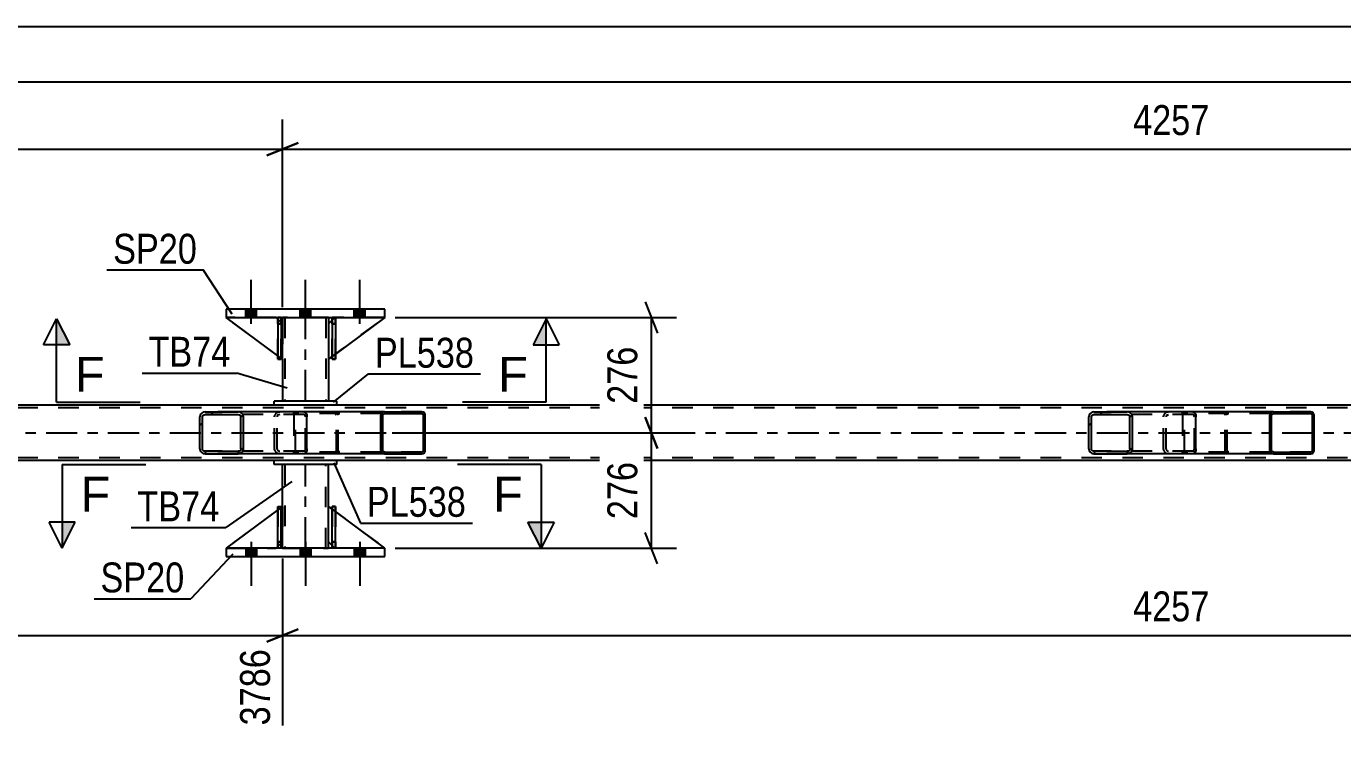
# Model space of a CAD drawing. Header units: millimetres. Extents: x 0 to 841, y 0 to 594.
# Drawn here: x 135.1 to 261.2, y 212.5 to 280 of the extents above; entities that cross this region are included whole.
import ezdxf

# ---------------------------------------------------------------- set-up
doc = ezdxf.new("R2010")
doc.units = ezdxf.units.MM
doc.linetypes.add('DXK_LINE_DOT2', pattern=[3.9198, 1.9599, -1.9599])
doc.linetypes.add('DXK_LINE_DOT3', pattern=[5.9187, 2.979, -0.9799, 0.9799, -0.9799])
doc.styles.add('Arial', font='ARIAL.TTF', dxfattribs={"height": 0.2})
doc.styles.add('Arial Narrow', font='ARIALN.TTF', dxfattribs={"height": 0.2})

# ---------------------------------------------------------------- blocks, each defined once
blk = doc.blocks.new('Bolt-814521846-2806 - 2745')
at = {"linetype": 'Continuous'}
for points in [[(156.11, 252.09), (157.15, 252.09), (157.15, 252.89), (156.11, 252.89)], [(156.11, 252.09), (157.15, 252.09), (157.15, 252.89), (156.11, 252.89)], [(156.11, 252.09), (157.15, 252.09), (157.15, 252.89), (156.11, 252.89)], [(161.31, 252.09), (162.35, 252.09), (162.35, 252.89), (161.31, 252.89)], [(161.31, 252.09), (162.35, 252.09), (162.35, 252.89), (161.31, 252.89)], [(166.51, 252.09), (167.55, 252.09), (167.55, 252.89), (166.51, 252.89)], [(166.51, 252.09), (167.55, 252.09), (167.55, 252.89), (166.51, 252.89)], [(166.51, 252.09), (167.55, 252.09), (167.55, 252.89), (166.51, 252.89)]]:
    blk.add_hatch(color=1, dxfattribs=at).paths.add_polyline_path(points)
at = {"color": 1, "linetype": 'Continuous'}
for p, q in [((156.63, 251.49), (156.63, 255.69)), ((156.63, 251.49), (156.63, 255.69)), ((156.63, 251.49), (156.63, 255.69)), ((161.83, 251.49), (161.83, 255.69)), ((161.83, 251.49), (161.83, 255.69)), ((167.03, 251.49), (167.03, 255.69)), ((167.03, 251.49), (167.03, 255.69)), ((167.03, 251.49), (167.03, 255.69)), ((156.11, 252.09), (156.11, 252.89)), ((156.11, 252.09), (156.11, 252.89)), ((156.11, 252.09), (156.11, 252.89)), ((157.15, 252.09), (157.15, 252.89)), ((157.15, 252.09), (157.15, 252.89)), ((157.15, 252.09), (157.15, 252.89)), ((161.31, 252.09), (161.31, 252.89)), ((161.31, 252.09), (161.31, 252.89)), ((162.35, 252.09), (162.35, 252.89)), ((162.35, 252.09), (162.35, 252.89)), ((166.51, 252.09), (166.51, 252.89)), ((166.51, 252.09), (166.51, 252.89)), ((166.51, 252.09), (166.51, 252.89)), ((167.55, 252.09), (167.55, 252.89)), ((167.55, 252.09), (167.55, 252.89)), ((167.55, 252.09), (167.55, 252.89))]:
    blk.add_line(p, q, dxfattribs=at)
blk = doc.blocks.new('Part-814521846-2934 - 2745')
at = {"color": 7, "linetype": 'DXK_LINE_DOT2'}
for p, q in [((164.63, 252.09), (164.03, 251.49)), ((164.03, 248.09), (169.43, 252.09)), ((164.03, 251.49), (164.03, 248.09)), ((169.43, 252.09), (164.63, 252.09))]:
    blk.add_line(p, q, dxfattribs=at)
blk = doc.blocks.new('Bolt-814521846-2805 - 2745')
at = {"linetype": 'Continuous'}
for points in [[(157.15, 230.01), (156.11, 230.01), (156.11, 229.21), (157.15, 229.21)], [(157.15, 230.01), (156.11, 230.01), (156.11, 229.21), (157.15, 229.21)], [(157.15, 230.01), (156.11, 230.01), (156.11, 229.21), (157.15, 229.21)], [(162.35, 230.01), (161.31, 230.01), (161.31, 229.21), (162.35, 229.21)], [(162.35, 230.01), (161.31, 230.01), (161.31, 229.21), (162.35, 229.21)], [(167.55, 230.01), (166.51, 230.01), (166.51, 229.21), (167.55, 229.21)], [(167.55, 230.01), (166.51, 230.01), (166.51, 229.21), (167.55, 229.21)], [(167.55, 230.01), (166.51, 230.01), (166.51, 229.21), (167.55, 229.21)]]:
    blk.add_hatch(color=1, dxfattribs=at).paths.add_polyline_path(points)
at = {"color": 1, "linetype": 'Continuous'}
for p, q in [((156.11, 230.01), (156.11, 229.21)), ((156.11, 230.01), (156.11, 229.21)), ((156.11, 230.01), (156.11, 229.21)), ((156.63, 230.61), (156.63, 226.41)), ((156.63, 230.61), (156.63, 226.41)), ((156.63, 230.61), (156.63, 226.41)), ((157.15, 230.01), (157.15, 229.21)), ((157.15, 230.01), (157.15, 229.21)), ((157.15, 230.01), (157.15, 229.21)), ((161.31, 230.01), (161.31, 229.21)), ((161.31, 230.01), (161.31, 229.21)), ((161.83, 230.61), (161.83, 226.41)), ((161.83, 230.61), (161.83, 226.41)), ((162.35, 230.01), (162.35, 229.21)), ((162.35, 230.01), (162.35, 229.21)), ((166.51, 230.01), (166.51, 229.21)), ((166.51, 230.01), (166.51, 229.21)), ((166.51, 230.01), (166.51, 229.21)), ((167.03, 230.61), (167.03, 226.41)), ((167.03, 230.61), (167.03, 226.41)), ((167.03, 230.61), (167.03, 226.41)), ((167.55, 230.01), (167.55, 229.21)), ((167.55, 230.01), (167.55, 229.21)), ((167.55, 230.01), (167.55, 229.21))]:
    blk.add_line(p, q, dxfattribs=at)
blk = doc.blocks.new('Part-814521846-2931 - 2745')
at = {"color": 2, "linetype": 'Continuous'}
for p, q in [((164.7, 252.09), (164.38, 252.09)), ((164.38, 252.09), (164.38, 248.09)), ((164.7, 252.09), (164.7, 252.09)), ((164.7, 252.09), (164.7, 248.09)), ((164.7, 248.09), (164.38, 248.09))]:
    blk.add_line(p, q, dxfattribs=at)
at = {"color": 7, "linetype": 'DXK_LINE_DOT2'}
for p, q in [((164.38, 251.49), (164.38, 252.09)), ((164.7, 251.49), (164.38, 251.49)), ((164.38, 251.49), (164.38, 248.09)), ((164.7, 251.49), (164.7, 252.09)), ((164.7, 252.09), (164.7, 252.09)), ((164.7, 248.09), (164.7, 251.49))]:
    blk.add_line(p, q, dxfattribs=at)
blk = doc.blocks.new('Part-814521846-2932 - 2745')
at = {"color": 7, "linetype": 'DXK_LINE_DOT2'}
for p, q in [((159.63, 248.09), (154.23, 252.09)), ((154.23, 252.09), (159.03, 252.09)), ((159.03, 252.09), (159.63, 251.49)), ((159.63, 251.49), (159.03, 252.09)), ((159.63, 251.49), (159.63, 248.09)), ((159.63, 251.49), (159.63, 251.49)), ((159.63, 251.49), (159.63, 248.09))]:
    blk.add_line(p, q, dxfattribs=at)
blk = doc.blocks.new('Part-814521846-2933 - 2745')
at = {"color": 2, "linetype": 'Continuous'}
for p, q in [((159.18, 248.42), (154.23, 252.09)), ((159.18, 251.94), (159.03, 252.09)), ((159.63, 251.49), (159.5, 251.62)), ((159.63, 251.49), (159.63, 251.49)), ((159.63, 248.09), (159.63, 251.49)), ((159.5, 248.19), (159.63, 248.09)), ((159.63, 248.09), (159.63, 248.09))]:
    blk.add_line(p, q, dxfattribs=at)
at = {"color": 7, "linetype": 'DXK_LINE_DOT2'}
for p, q in [((159.03, 252.09), (154.23, 252.09)), ((159.03, 252.09), (159.63, 251.49)), ((159.5, 251.62), (159.18, 251.94)), ((159.63, 251.49), (159.63, 248.09)), ((159.5, 248.19), (159.18, 248.42))]:
    blk.add_line(p, q, dxfattribs=at)
blk = doc.blocks.new('Part-814521846-2938 - 2745')
at = {"linetype": 'Continuous'}
h = blk.add_hatch(dxfattribs=at)
h.set_pattern_fill('', scale=0.7, style=0, pattern_type=0)
h.set_pattern_definition([(45, (173.2888, 242.8548), (-1.57154, 1.57154), [])])
h.paths.add_polyline_path([(173.31, 242.73), (173.29, 242.85), (173.21, 242.96), (173.1, 243.03), (172.97, 243.05), (169.4, 243.05), (169.27, 243.03), (169.16, 242.96), (169.08, 242.85), (169.06, 242.73), (169.06, 239.37), (169.08, 239.25), (169.16, 239.15), (169.27, 239.08), (169.4, 239.05), (172.97, 239.05), (173.1, 239.08), (173.21, 239.15), (173.29, 239.25), (173.31, 239.37)])
h.paths.add_polyline_path([(173.13, 239.31), (173.09, 239.26), (173.04, 239.22), (172.97, 239.21), (169.4, 239.21), (169.33, 239.22), (169.28, 239.26), (169.24, 239.31), (169.23, 239.37), (169.23, 242.73), (169.24, 242.79), (169.28, 242.85), (169.33, 242.88), (169.4, 242.89), (172.97, 242.89), (173.04, 242.88), (173.09, 242.85), (173.13, 242.79), (173.14, 242.73), (173.14, 239.37)])
at = {"color": 7, "linetype": 'DXK_LINE_DOT2'}
for p, q in [((160.71, 242.73), (160.73, 242.85)), ((160.71, 242.73), (160.71, 239.37)), ((160.89, 242.79), (160.88, 242.73)), ((160.88, 239.37), (160.88, 242.73)), ((160.93, 242.85), (160.89, 242.79)), ((160.92, 243.03), (161.05, 243.05)), ((160.98, 242.88), (160.93, 242.85)), ((161.05, 242.89), (160.98, 242.88)), ((161.7, 243.05), (161.05, 243.05)), ((172.97, 242.89), (161.05, 242.89)), ((164.62, 243.05), (164.76, 243.03)), ((164.69, 242.88), (164.62, 242.89)), ((164.75, 242.85), (164.69, 242.88)), ((164.78, 242.79), (164.75, 242.85)), ((164.8, 242.73), (164.78, 242.79)), ((164.8, 239.37), (164.8, 242.73)), ((164.94, 242.85), (164.97, 242.73)), ((164.97, 239.37), (164.97, 242.73)), ((172.97, 243.05), (169.4, 243.05)), ((160.73, 239.25), (160.71, 239.37)), ((160.88, 239.37), (160.89, 239.31)), ((160.89, 239.31), (160.93, 239.26)), ((161.05, 239.05), (160.92, 239.08)), ((160.93, 239.26), (160.98, 239.22)), ((160.98, 239.22), (161.05, 239.21)), ((172.97, 239.21), (161.05, 239.21)), ((161.7, 239.05), (161.05, 239.05)), ((164.62, 239.21), (164.69, 239.22)), ((164.76, 239.08), (164.62, 239.05)), ((164.69, 239.22), (164.75, 239.26)), ((164.75, 239.26), (164.78, 239.31)), ((164.78, 239.31), (164.8, 239.37)), ((164.97, 239.37), (164.94, 239.25)), ((172.97, 239.05), (169.4, 239.05))]:
    blk.add_line(p, q, dxfattribs=at)
at = {"color": 2, "linetype": 'Continuous'}
for p, q in [((169.4, 243.05), (161.7, 243.05)), ((169.08, 242.85), (169.06, 242.73)), ((169.06, 239.37), (169.06, 242.73)), ((169.23, 242.73), (169.24, 242.79)), ((169.23, 239.37), (169.23, 242.73)), ((169.24, 242.79), (169.28, 242.85)), ((169.4, 243.05), (169.27, 243.03)), ((169.28, 242.85), (169.33, 242.88)), ((169.33, 242.88), (169.4, 242.89)), ((169.4, 243.05), (172.97, 243.05)), ((169.4, 242.89), (172.97, 242.89)), ((173.1, 243.03), (172.97, 243.05)), ((172.97, 242.89), (173.04, 242.88)), ((173.04, 242.88), (173.09, 242.85)), ((173.09, 242.85), (173.13, 242.79)), ((173.13, 242.79), (173.14, 242.73)), ((173.14, 239.37), (173.14, 242.73)), ((173.31, 242.73), (173.29, 242.85)), ((173.31, 239.37), (173.31, 242.73)), ((169.4, 239.05), (161.7, 239.05)), ((169.06, 239.37), (169.08, 239.25)), ((169.24, 239.31), (169.23, 239.37)), ((169.28, 239.26), (169.24, 239.31)), ((169.27, 239.08), (169.4, 239.05)), ((169.33, 239.22), (169.28, 239.26)), ((169.4, 239.21), (169.33, 239.22)), ((169.4, 239.21), (172.97, 239.21)), ((169.4, 239.05), (172.97, 239.05)), ((173.04, 239.22), (172.97, 239.21)), ((172.97, 239.05), (173.1, 239.08)), ((173.09, 239.26), (173.04, 239.22)), ((173.13, 239.31), (173.09, 239.26)), ((173.14, 239.37), (173.13, 239.31)), ((173.29, 239.25), (173.31, 239.37))]:
    blk.add_line(p, q, dxfattribs=at)
at = {"color": 7, "linetype": 'DXK_LINE_DOT2'}
for centre, start, end in [((161.04, 242.72), 110.7583, 155.6801), ((164.64, 242.72), 24.3199, 69.2417), ((161.04, 239.39), 204.3199, 249.2417), ((164.64, 239.39), 290.7583, 335.6801)]:
    blk.add_arc(centre, 0.331, start, end, dxfattribs=at)
at = {"color": 2, "linetype": 'Continuous'}
for centre, start, end in [((169.39, 242.72), 110.7583, 155.68), ((172.99, 242.72), 24.32, 69.2417), ((169.39, 239.39), 204.32, 249.2417), ((172.99, 239.39), 290.7583, 335.68)]:
    blk.add_arc(centre, 0.331, start, end, dxfattribs=at)
blk = doc.blocks.new('Part-814521846-2874 - 2745')
at = {"color": 2, "linetype": 'Continuous'}
for p, q in [((158.83, 243.69), (65.97, 243.69)), ((329.09, 243.69), (164.83, 243.69)), ((158.83, 238.41), (65.97, 238.41)), ((329.09, 238.41), (164.83, 238.41))]:
    blk.add_line(p, q, dxfattribs=at)
at = {"color": 7, "linetype": 'DXK_LINE_DOT2'}
for p, q in [((728.09, 243.45), (65.97, 243.45)), ((164.83, 243.69), (158.83, 243.69)), ((728.09, 238.65), (65.97, 238.65)), ((164.83, 238.41), (158.83, 238.41))]:
    blk.add_line(p, q, dxfattribs=at)
at = {"color": 7, "linetype": 'DXK_LINE_DOT3'}
blk.add_line((65.97, 241.05), (728.09, 241.05), dxfattribs=at)
blk = doc.blocks.new('Part-814521846-2940 - 2745')
at = {"linetype": 'Continuous'}
h = blk.add_hatch(dxfattribs=at)
h.set_pattern_fill('', scale=0.7, style=0, pattern_type=0)
h.set_pattern_definition([(45, (155.8648, 242.756), (-1.57154, 1.57154), [])])
h.paths.add_polyline_path([(155.9, 242.57), (155.86, 242.76), (155.76, 242.91), (155.59, 243.02), (155.4, 243.05), (152.22, 243.05), (152.02, 243.02), (151.86, 242.91), (151.75, 242.76), (151.71, 242.57), (151.71, 239.53), (151.75, 239.35), (151.86, 239.19), (152.02, 239.09), (152.22, 239.05), (155.4, 239.05), (155.59, 239.09), (155.76, 239.19), (155.86, 239.35), (155.9, 239.53)])
h.paths.add_polyline_path([(155.63, 239.44), (155.58, 239.36), (155.5, 239.31), (155.4, 239.29), (152.22, 239.29), (152.12, 239.31), (152.04, 239.36), (151.98, 239.44), (151.96, 239.53), (151.96, 242.57), (151.98, 242.66), (152.04, 242.74), (152.12, 242.79), (152.22, 242.81), (155.4, 242.81), (155.5, 242.79), (155.58, 242.74), (155.63, 242.66), (155.65, 242.57), (155.65, 239.53)])
at = {"color": 2, "linetype": 'Continuous'}
for p, q in [((151.75, 242.76), (151.71, 242.57)), ((151.71, 239.53), (151.71, 242.57)), ((151.96, 242.57), (151.98, 242.66)), ((151.96, 239.53), (151.96, 242.57)), ((151.98, 242.66), (152.04, 242.74)), ((152.22, 243.05), (152.02, 243.02)), ((152.04, 242.74), (152.12, 242.79)), ((152.12, 242.79), (152.22, 242.81)), ((152.22, 243.05), (155.4, 243.05)), ((152.22, 242.81), (155.4, 242.81)), ((161.7, 243.05), (155.4, 243.05)), ((155.59, 243.02), (155.4, 243.05)), ((155.4, 242.81), (155.5, 242.79)), ((155.5, 242.79), (155.58, 242.74)), ((155.58, 242.74), (155.63, 242.66)), ((155.63, 242.66), (155.65, 242.57)), ((155.65, 239.53), (155.65, 242.57)), ((155.9, 242.57), (155.86, 242.76)), ((155.9, 239.53), (155.9, 242.57)), ((161.7, 243.05), (161.8, 243.02)), ((161.8, 243.02), (161.89, 242.91)), ((161.89, 242.91), (161.95, 242.76)), ((161.95, 242.76), (161.97, 242.57)), ((161.97, 239.53), (161.97, 242.57)), ((151.71, 239.53), (151.75, 239.35)), ((151.98, 239.44), (151.96, 239.53)), ((152.04, 239.36), (151.98, 239.44)), ((152.02, 239.09), (152.22, 239.05)), ((152.12, 239.31), (152.04, 239.36)), ((152.22, 239.29), (152.12, 239.31)), ((152.22, 239.29), (155.4, 239.29)), ((152.22, 239.05), (155.4, 239.05)), ((155.5, 239.31), (155.4, 239.29)), ((155.4, 239.05), (155.59, 239.09)), ((161.7, 239.05), (155.4, 239.05)), ((155.58, 239.36), (155.5, 239.31)), ((155.63, 239.44), (155.58, 239.36)), ((155.65, 239.53), (155.63, 239.44)), ((155.86, 239.35), (155.9, 239.53)), ((161.8, 239.09), (161.7, 239.05)), ((161.89, 239.19), (161.8, 239.09)), ((161.95, 239.35), (161.89, 239.19)), ((161.97, 239.53), (161.95, 239.35))]:
    blk.add_line(p, q, dxfattribs=at)
at = {"color": 7, "linetype": 'DXK_LINE_DOT2'}
for p, q in [((155.4, 243.05), (152.22, 243.05)), ((161.7, 242.81), (152.22, 242.81)), ((158.86, 242.57), (158.9, 242.76)), ((158.86, 239.53), (158.86, 242.57)), ((159.13, 242.66), (159.11, 242.57)), ((159.11, 239.53), (159.11, 242.57)), ((159.19, 242.74), (159.13, 242.66)), ((159.17, 243.02), (159.37, 243.05)), ((159.27, 242.79), (159.19, 242.74)), ((159.37, 242.81), (159.27, 242.79)), ((160.71, 242.81), (160.71, 243.05)), ((161.75, 242.79), (161.7, 242.81)), ((161.8, 242.74), (161.75, 242.79)), ((161.83, 242.66), (161.8, 242.74)), ((161.84, 242.57), (161.83, 242.66)), ((161.84, 239.53), (161.84, 242.57)), ((161.7, 239.29), (152.22, 239.29)), ((155.4, 239.05), (152.22, 239.05)), ((158.9, 239.35), (158.86, 239.53)), ((159.11, 239.53), (159.13, 239.44)), ((159.13, 239.44), (159.19, 239.36)), ((159.37, 239.05), (159.17, 239.09)), ((159.19, 239.36), (159.21, 239.35)), ((159.21, 239.35), (159.27, 239.31)), ((159.27, 239.31), (159.37, 239.29)), ((160.71, 239.05), (160.71, 239.29)), ((161.7, 239.29), (161.75, 239.31)), ((161.75, 239.31), (161.8, 239.36)), ((161.8, 239.36), (161.83, 239.44)), ((161.83, 239.44), (161.84, 239.53))]:
    blk.add_line(p, q, dxfattribs=at)
at = {"color": 2, "linetype": 'Continuous'}
for centre, start, end in [((152.2, 242.56), 111.1941, 156.1506), ((155.41, 242.56), 23.8494, 68.8059), ((152.2, 239.55), 203.8494, 248.8059), ((155.41, 239.55), 291.1941, 336.1506)]:
    blk.add_arc(centre, 0.492, start, end, dxfattribs=at)
at = {"color": 7, "linetype": 'DXK_LINE_DOT2'}
for centre, start, end in [((159.35, 242.56), 111.1941, 156.1506), ((159.35, 239.55), 203.8494, 248.8059)]:
    blk.add_arc(centre, 0.492, start, end, dxfattribs=at)
blk = doc.blocks.new('Part-814521846-2929 - 2745')
at = {"color": 7, "linetype": 'DXK_LINE_DOT2'}
for p, q in [((164.38, 251.49), (164.38, 252.09)), ((164.38, 252.09), (164.38, 252.09)), ((164.38, 252.09), (164.38, 248.09)), ((164.7, 252.09), (164.38, 252.09)), ((164.38, 248.09), (164.38, 251.49)), ((164.38, 251.49), (164.7, 251.49)), ((164.7, 251.49), (164.7, 252.09)), ((164.7, 248.09), (164.7, 252.09)), ((164.7, 251.49), (164.7, 248.09)), ((164.38, 248.09), (164.7, 248.09))]:
    blk.add_line(p, q, dxfattribs=at)
blk = doc.blocks.new('Part-814521846-2930 - 2745')
at = {"color": 2, "linetype": 'Continuous'}
for p, q in [((159.5, 252.09), (159.18, 252.09)), ((159.18, 252.09), (159.18, 248.09)), ((159.5, 252.09), (159.5, 252.09)), ((159.5, 252.09), (159.5, 248.09)), ((159.5, 248.09), (159.18, 248.09))]:
    blk.add_line(p, q, dxfattribs=at)
at = {"color": 7, "linetype": 'DXK_LINE_DOT2'}
for p, q in [((159.18, 251.49), (159.18, 252.09)), ((159.5, 251.49), (159.18, 251.49)), ((159.18, 251.49), (159.18, 248.09)), ((159.5, 251.49), (159.5, 252.09)), ((159.5, 252.09), (159.5, 252.09)), ((159.5, 248.09), (159.5, 251.49))]:
    blk.add_line(p, q, dxfattribs=at)
blk = doc.blocks.new('Part-814521846-2936 - 2745')
at = {"linetype": 'Continuous'}
h = blk.add_hatch(dxfattribs=at)
h.set_pattern_fill('', scale=0.7, style=0, pattern_type=0)
h.set_pattern_definition([(45, (258.423, 242.8548), (-1.57154, 1.57154), [])])
h.paths.add_polyline_path([(258.45, 242.73), (258.42, 242.85), (258.35, 242.96), (258.24, 243.03), (258.11, 243.05), (254.53, 243.05), (254.4, 243.03), (254.29, 242.96), (254.22, 242.85), (254.19, 242.73), (254.19, 239.37), (254.22, 239.25), (254.29, 239.15), (254.4, 239.08), (254.53, 239.05), (258.11, 239.05), (258.24, 239.08), (258.35, 239.15), (258.42, 239.25), (258.45, 239.37)])
h.paths.add_polyline_path([(258.27, 239.31), (258.23, 239.26), (258.17, 239.22), (258.11, 239.21), (254.53, 239.21), (254.47, 239.22), (254.41, 239.26), (254.38, 239.31), (254.36, 239.37), (254.36, 242.73), (254.38, 242.79), (254.41, 242.85), (254.47, 242.88), (254.53, 242.89), (258.11, 242.89), (258.17, 242.88), (258.23, 242.85), (258.27, 242.79), (258.28, 242.73), (258.28, 239.37)])
at = {"color": 7, "linetype": 'DXK_LINE_DOT2'}
for p, q in [((245.84, 242.73), (245.85, 242.76)), ((245.84, 242.73), (245.84, 239.37)), ((245.85, 242.76), (245.87, 242.85)), ((246.03, 242.79), (246.01, 242.73)), ((246.01, 239.37), (246.01, 242.73)), ((246.06, 242.85), (246.03, 242.79)), ((246.05, 243.03), (246.18, 243.05)), ((246.12, 242.88), (246.06, 242.85)), ((246.18, 242.89), (246.12, 242.88)), ((246.84, 243.05), (246.18, 243.05)), ((258.11, 242.89), (246.18, 242.89)), ((249.76, 243.05), (249.89, 243.03)), ((249.82, 242.88), (249.76, 242.89)), ((249.88, 242.85), (249.82, 242.88)), ((249.92, 242.79), (249.88, 242.85)), ((249.93, 242.73), (249.92, 242.79)), ((249.93, 239.37), (249.93, 242.73)), ((250.07, 242.85), (250.1, 242.73)), ((250.1, 239.37), (250.1, 242.73)), ((258.11, 243.05), (254.53, 243.05)), ((245.87, 239.25), (245.84, 239.37)), ((246.01, 239.37), (246.03, 239.31)), ((246.03, 239.31), (246.06, 239.26)), ((246.18, 239.05), (246.05, 239.08)), ((246.06, 239.26), (246.12, 239.22)), ((246.12, 239.22), (246.18, 239.21)), ((258.11, 239.21), (246.18, 239.21)), ((246.84, 239.05), (246.18, 239.05)), ((249.76, 239.21), (249.82, 239.22)), ((249.89, 239.08), (249.76, 239.05)), ((249.82, 239.22), (249.88, 239.26)), ((249.88, 239.26), (249.92, 239.31)), ((249.92, 239.31), (249.93, 239.37)), ((250.1, 239.37), (250.07, 239.25)), ((258.11, 239.05), (254.53, 239.05))]:
    blk.add_line(p, q, dxfattribs=at)
at = {"color": 2, "linetype": 'Continuous'}
for p, q in [((254.53, 243.05), (246.84, 243.05)), ((254.22, 242.85), (254.19, 242.73)), ((254.19, 239.37), (254.19, 242.73)), ((254.36, 242.73), (254.38, 242.79)), ((254.36, 239.37), (254.36, 242.73)), ((254.38, 242.79), (254.41, 242.85)), ((254.53, 243.05), (254.4, 243.03)), ((254.41, 242.85), (254.47, 242.88)), ((254.47, 242.88), (254.53, 242.89)), ((254.53, 243.05), (258.11, 243.05)), ((254.53, 242.89), (258.11, 242.89)), ((258.24, 243.03), (258.11, 243.05)), ((258.11, 242.89), (258.17, 242.88)), ((258.17, 242.88), (258.23, 242.85)), ((258.23, 242.85), (258.27, 242.79)), ((258.27, 242.79), (258.28, 242.73)), ((258.28, 239.37), (258.28, 242.73)), ((258.45, 242.73), (258.42, 242.85)), ((258.45, 239.37), (258.45, 242.73)), ((254.53, 239.05), (246.84, 239.05)), ((254.19, 239.37), (254.22, 239.25)), ((254.38, 239.31), (254.36, 239.37)), ((254.41, 239.26), (254.38, 239.31)), ((254.4, 239.08), (254.53, 239.05)), ((254.47, 239.22), (254.41, 239.26)), ((254.53, 239.21), (254.47, 239.22)), ((254.53, 239.21), (258.11, 239.21)), ((254.53, 239.05), (258.11, 239.05)), ((258.17, 239.22), (258.11, 239.21)), ((258.11, 239.05), (258.24, 239.08)), ((258.23, 239.26), (258.17, 239.22)), ((258.27, 239.31), (258.23, 239.26)), ((258.28, 239.37), (258.27, 239.31)), ((258.42, 239.25), (258.45, 239.37))]:
    blk.add_line(p, q, dxfattribs=at)
at = {"color": 7, "linetype": 'DXK_LINE_DOT2'}
for centre, start, end in [((246.17, 242.72), 110.7583, 155.6801), ((249.77, 242.72), 24.3199, 69.2417), ((246.17, 239.39), 204.3199, 249.2417), ((249.77, 239.39), 290.7583, 335.6801)]:
    blk.add_arc(centre, 0.331, start, end, dxfattribs=at)
at = {"color": 2, "linetype": 'Continuous'}
for centre, start, end in [((254.52, 242.72), 110.7583, 155.68), ((258.12, 242.72), 24.32, 69.2417), ((254.52, 239.39), 204.32, 249.2417), ((258.12, 239.39), 290.7583, 335.68)]:
    blk.add_arc(centre, 0.331, start, end, dxfattribs=at)
blk = doc.blocks.new('Part-814521846-2937 - 2745')
at = {"linetype": 'Continuous'}
h = blk.add_hatch(dxfattribs=at)
h.set_pattern_fill('', scale=0.7, style=0, pattern_type=0)
h.set_pattern_definition([(45, (240.999, 242.756), (-1.57154, 1.57154), [])])
h.paths.add_polyline_path([(241.04, 242.57), (241, 242.76), (240.89, 242.91), (240.73, 243.02), (240.53, 243.05), (237.35, 243.05), (237.16, 243.02), (236.99, 242.91), (236.89, 242.76), (236.85, 242.57), (236.85, 239.53), (236.89, 239.35), (236.99, 239.19), (237.16, 239.09), (237.35, 239.05), (240.53, 239.05), (240.73, 239.09), (240.89, 239.19), (241, 239.35), (241.04, 239.53)])
h.paths.add_polyline_path([(240.77, 239.44), (240.71, 239.36), (240.63, 239.31), (240.53, 239.29), (237.35, 239.29), (237.25, 239.31), (237.17, 239.36), (237.12, 239.44), (237.1, 239.53), (237.1, 242.57), (237.12, 242.66), (237.17, 242.74), (237.25, 242.79), (237.35, 242.81), (240.53, 242.81), (240.63, 242.79), (240.71, 242.74), (240.77, 242.66), (240.79, 242.57), (240.79, 239.53)])
at = {"color": 2, "linetype": 'Continuous'}
for p, q in [((236.89, 242.76), (236.85, 242.57)), ((236.85, 239.53), (236.85, 242.57)), ((237.1, 242.57), (237.12, 242.66)), ((237.1, 239.53), (237.1, 242.57)), ((237.12, 242.66), (237.17, 242.74)), ((237.35, 243.05), (237.16, 243.02)), ((237.17, 242.74), (237.25, 242.79)), ((237.25, 242.79), (237.35, 242.81)), ((237.35, 243.05), (240.53, 243.05)), ((237.35, 242.81), (240.53, 242.81)), ((246.84, 243.05), (240.53, 243.05)), ((240.73, 243.02), (240.53, 243.05)), ((240.53, 242.81), (240.63, 242.79)), ((240.63, 242.79), (240.71, 242.74)), ((240.71, 242.74), (240.77, 242.66)), ((240.77, 242.66), (240.79, 242.57)), ((240.79, 239.53), (240.79, 242.57)), ((241.04, 242.57), (241, 242.76)), ((241.04, 239.53), (241.04, 242.57)), ((246.84, 243.05), (246.94, 243.02)), ((246.94, 243.02), (247.03, 242.91)), ((247.03, 242.91), (247.09, 242.76)), ((247.09, 242.76), (247.11, 242.57)), ((247.11, 239.53), (247.11, 242.57)), ((236.85, 239.53), (236.89, 239.35)), ((237.12, 239.44), (237.1, 239.53)), ((237.17, 239.36), (237.12, 239.44)), ((237.16, 239.09), (237.35, 239.05)), ((237.25, 239.31), (237.17, 239.36)), ((237.35, 239.29), (237.25, 239.31)), ((237.35, 239.29), (240.53, 239.29)), ((237.35, 239.05), (240.53, 239.05)), ((240.63, 239.31), (240.53, 239.29)), ((240.53, 239.05), (240.73, 239.09)), ((246.84, 239.05), (240.53, 239.05)), ((240.71, 239.36), (240.63, 239.31)), ((240.77, 239.44), (240.71, 239.36)), ((240.79, 239.53), (240.77, 239.44)), ((241, 239.35), (241.04, 239.53)), ((246.94, 239.09), (246.84, 239.05)), ((247.03, 239.19), (246.94, 239.09)), ((247.09, 239.35), (247.03, 239.19)), ((247.11, 239.53), (247.09, 239.35))]:
    blk.add_line(p, q, dxfattribs=at)
at = {"color": 7, "linetype": 'DXK_LINE_DOT2'}
for p, q in [((240.53, 243.05), (237.35, 243.05)), ((246.84, 242.81), (237.35, 242.81)), ((244, 242.57), (244.04, 242.76)), ((244, 239.53), (244, 242.57)), ((244.27, 242.66), (244.25, 242.57)), ((244.25, 239.53), (244.25, 242.57)), ((244.32, 242.74), (244.27, 242.66)), ((244.31, 243.02), (244.5, 243.05)), ((244.32, 242.74), (244.34, 242.76)), ((244.34, 242.76), (244.4, 242.79)), ((244.4, 242.79), (244.5, 242.81)), ((245.84, 242.81), (245.84, 243.05)), ((246.89, 242.79), (246.84, 242.81)), ((246.93, 242.74), (246.89, 242.79)), ((246.96, 242.66), (246.93, 242.74)), ((246.97, 242.57), (246.96, 242.66)), ((246.97, 239.53), (246.97, 242.57)), ((246.84, 239.29), (237.35, 239.29)), ((240.53, 239.05), (237.35, 239.05)), ((244.04, 239.35), (244, 239.53)), ((244.25, 239.53), (244.27, 239.44)), ((244.27, 239.44), (244.32, 239.36)), ((244.5, 239.05), (244.31, 239.09)), ((244.32, 239.36), (244.34, 239.35)), ((244.34, 239.35), (244.4, 239.31)), ((244.4, 239.31), (244.5, 239.29)), ((245.84, 239.05), (245.84, 239.29)), ((246.84, 239.29), (246.89, 239.31)), ((246.89, 239.31), (246.93, 239.36)), ((246.93, 239.36), (246.96, 239.44)), ((246.96, 239.44), (246.97, 239.53))]:
    blk.add_line(p, q, dxfattribs=at)
at = {"color": 2, "linetype": 'Continuous'}
for centre, start, end in [((237.34, 242.56), 111.1941, 156.1506), ((240.55, 242.56), 23.8494, 68.8059), ((237.34, 239.55), 203.8494, 248.8059), ((240.55, 239.55), 291.1941, 336.1506)]:
    blk.add_arc(centre, 0.492, start, end, dxfattribs=at)
at = {"color": 7, "linetype": 'DXK_LINE_DOT2'}
for centre, start, end in [((244.49, 242.56), 111.1941, 156.1506), ((244.49, 239.55), 203.8494, 248.8059)]:
    blk.add_arc(centre, 0.492, start, end, dxfattribs=at)
blk = doc.blocks.new('Part-814521846-2976 - 2745')
at = {"color": 2, "linetype": 'Continuous'}
for p, q in [((164.38, 251.85), (164.03, 251.49)), ((164.03, 251.49), (164.03, 248.09)), ((169.43, 252.09), (164.7, 248.59)), ((164.38, 248.35), (164.03, 248.09))]:
    blk.add_line(p, q, dxfattribs=at)
at = {"color": 7, "linetype": 'DXK_LINE_DOT2'}
for p, q in [((164.63, 252.09), (164.38, 251.85)), ((169.43, 252.09), (164.63, 252.09)), ((164.7, 248.59), (164.38, 248.35))]:
    blk.add_line(p, q, dxfattribs=at)
blk = doc.blocks.new('Part-814521846-2977 - 2745')
at = {"color": 7, "linetype": 'DXK_LINE_DOT2'}
for p, q in [((159.18, 234.01), (159.5, 234.01)), ((159.18, 230.61), (159.18, 234.01)), ((159.18, 234.01), (159.18, 230.01)), ((159.5, 234.01), (159.5, 230.61)), ((159.5, 230.01), (159.5, 233.92)), ((159.5, 230.61), (159.18, 230.61)), ((159.18, 230.01), (159.18, 230.61)), ((159.5, 230.01), (159.18, 230.01)), ((159.5, 230.61), (159.5, 230.01)), ((159.5, 230.01), (159.5, 230.01))]:
    blk.add_line(p, q, dxfattribs=at)
blk = doc.blocks.new('Part-814521846-2978 - 2745')
at = {"color": 7, "linetype": 'DXK_LINE_DOT2'}
for p, q in [((164.7, 234.01), (164.38, 234.01)), ((164.38, 230.61), (164.38, 234.01)), ((164.38, 234.01), (164.38, 230.01)), ((164.7, 234.01), (164.7, 230.61)), ((164.7, 230.01), (164.7, 234.01)), ((164.7, 230.61), (164.38, 230.61)), ((164.38, 230.01), (164.38, 230.61)), ((164.7, 230.01), (164.38, 230.01)), ((164.7, 230.61), (164.7, 230.01)), ((164.7, 230.01), (164.7, 230.01))]:
    blk.add_line(p, q, dxfattribs=at)
blk = doc.blocks.new('Part-814521846-2979 - 2745')
at = {"color": 2, "linetype": 'Continuous'}
for p, q in [((159.18, 230.01), (159.18, 234.01)), ((159.18, 234.01), (159.5, 234.01)), ((159.5, 230.01), (159.5, 234.01)), ((159.18, 230.01), (159.18, 230.01)), ((159.5, 230.01), (159.18, 230.01))]:
    blk.add_line(p, q, dxfattribs=at)
at = {"color": 7, "linetype": 'DXK_LINE_DOT2'}
for p, q in [((159.18, 234.01), (159.18, 230.61)), ((159.5, 230.61), (159.5, 234.01)), ((159.18, 230.61), (159.18, 230.01)), ((159.18, 230.61), (159.5, 230.61)), ((159.5, 230.01), (159.5, 230.61)), ((159.5, 230.01), (159.5, 230.01))]:
    blk.add_line(p, q, dxfattribs=at)
blk = doc.blocks.new('Part-814521846-2980 - 2745')
at = {"color": 2, "linetype": 'Continuous'}
for p, q in [((164.38, 230.01), (164.38, 234.01)), ((164.38, 234.01), (164.7, 234.01)), ((164.7, 230.01), (164.7, 234.01)), ((164.38, 230.01), (164.38, 230.01)), ((164.7, 230.01), (164.38, 230.01))]:
    blk.add_line(p, q, dxfattribs=at)
at = {"color": 7, "linetype": 'DXK_LINE_DOT2'}
for p, q in [((164.38, 234.01), (164.38, 230.61)), ((164.7, 230.61), (164.7, 234.01)), ((164.38, 230.61), (164.38, 230.01)), ((164.38, 230.61), (164.7, 230.61)), ((164.7, 230.01), (164.7, 230.61)), ((164.7, 230.01), (164.7, 230.01))]:
    blk.add_line(p, q, dxfattribs=at)
blk = doc.blocks.new('Part-814521846-2981 - 2745')
at = {"color": 7, "linetype": 'DXK_LINE_DOT2'}
for p, q in [((159.63, 234.01), (154.23, 230.01)), ((159.63, 230.61), (159.63, 234.01)), ((159.63, 234.01), (159.63, 230.61)), ((154.23, 230.01), (159.03, 230.01)), ((159.03, 230.01), (159.63, 230.61)), ((159.63, 230.61), (159.03, 230.01)), ((159.63, 230.61), (159.63, 230.61))]:
    blk.add_line(p, q, dxfattribs=at)
blk = doc.blocks.new('Part-814521846-2988 - 2745')
at = {"color": 2, "linetype": 'Continuous'}
for p, q in [((159.18, 233.68), (154.23, 230.01)), ((159.63, 234.01), (159.5, 233.92)), ((159.63, 230.61), (159.63, 234.01)), ((159.18, 230.17), (159.03, 230.01)), ((159.63, 230.61), (159.5, 230.49)), ((159.63, 230.61), (159.63, 230.61))]:
    blk.add_line(p, q, dxfattribs=at)
at = {"color": 7, "linetype": 'DXK_LINE_DOT2'}
for p, q in [((159.5, 233.92), (159.18, 233.68)), ((159.63, 230.61), (159.63, 234.01)), ((154.23, 230.01), (159.03, 230.01)), ((159.63, 230.61), (159.03, 230.01)), ((159.5, 230.49), (159.18, 230.17))]:
    blk.add_line(p, q, dxfattribs=at)
blk = doc.blocks.new('Part-814521846-2989 - 2745')
at = {"color": 7, "linetype": 'DXK_LINE_DOT2'}
for p, q in [((164.03, 230.61), (164.03, 234.01)), ((164.03, 234.01), (169.43, 230.01)), ((164.63, 230.01), (164.03, 230.61)), ((169.43, 230.01), (164.63, 230.01))]:
    blk.add_line(p, q, dxfattribs=at)
blk = doc.blocks.new('Part-814521846-2990 - 2745')
at = {"color": 2, "linetype": 'Continuous'}
for p, q in [((164.03, 230.61), (164.03, 234.01)), ((164.38, 233.75), (164.03, 234.01)), ((169.43, 230.01), (164.7, 233.51)), ((164.38, 230.26), (164.03, 230.61))]:
    blk.add_line(p, q, dxfattribs=at)
at = {"color": 7, "linetype": 'DXK_LINE_DOT2'}
for p, q in [((164.7, 233.51), (164.38, 233.75)), ((164.63, 230.01), (164.38, 230.26)), ((169.43, 230.01), (164.63, 230.01)), ((169.43, 230.01), (169.43, 230.01)), ((169.43, 230.01), (169.43, 230.01))]:
    blk.add_line(p, q, dxfattribs=at)
blk = doc.blocks.new('Part-814521846-2995 - 2745')
at = {"color": 2, "linetype": 'Continuous'}
for p, q in [((154.23, 230.01), (154.23, 229.21)), ((169.43, 230.01), (154.23, 230.01)), ((169.43, 229.21), (169.43, 230.01)), ((154.23, 229.21), (169.43, 229.21))]:
    blk.add_line(p, q, dxfattribs=at)
blk = doc.blocks.new('Part-814521846-3000 - 2745')
at = {"color": 2, "linetype": 'Continuous'}
for p, q in [((169.43, 252.89), (154.23, 252.89)), ((154.23, 252.89), (154.23, 252.09)), ((169.43, 252.09), (169.43, 252.89)), ((154.23, 252.09), (169.43, 252.09))]:
    blk.add_line(p, q, dxfattribs=at)
blk = doc.blocks.new('Part-814521846-3016 - 2745')
at = {"color": 2, "linetype": 'Continuous'}
for p, q in [((159.63, 234.01), (159.63, 238.01)), ((164.03, 234.01), (164.03, 238.01)), ((159.63, 230.01), (159.63, 230.61)), ((164.03, 230.01), (164.03, 230.61))]:
    blk.add_line(p, q, dxfattribs=at)
at = {"color": 7, "linetype": 'DXK_LINE_DOT2'}
for p, q in [((164.03, 238.01), (159.63, 238.01)), ((159.87, 238.01), (159.87, 230.01)), ((163.79, 230.01), (163.79, 238.01)), ((159.63, 230.61), (159.63, 234.01)), ((164.03, 230.61), (164.03, 234.01)), ((159.63, 230.01), (164.03, 230.01))]:
    blk.add_line(p, q, dxfattribs=at)
at = {"color": 7, "linetype": 'DXK_LINE_DOT3'}
blk.add_line((161.83, 230.01), (161.83, 238.01), dxfattribs=at)
blk = doc.blocks.new('Part-814521846-3021 - 2745')
at = {"color": 2, "linetype": 'Continuous'}
for p, q in [((164.83, 238.41), (158.83, 238.41)), ((158.83, 238.01), (158.83, 238.41)), ((164.83, 238.01), (164.83, 238.41)), ((164.83, 238.01), (158.83, 238.01))]:
    blk.add_line(p, q, dxfattribs=at)
blk = doc.blocks.new('Part-814521846-3026 - 2745')
at = {"color": 2, "linetype": 'Continuous'}
for p, q in [((164.83, 244.09), (158.83, 244.09)), ((158.83, 243.69), (158.83, 244.09)), ((164.83, 243.69), (158.83, 243.69)), ((164.83, 243.69), (164.83, 244.09))]:
    blk.add_line(p, q, dxfattribs=at)
blk = doc.blocks.new('Part-814521846-3031 - 2745')
at = {"color": 2, "linetype": 'Continuous'}
for p, q in [((159.63, 252.09), (159.63, 251.49)), ((164.03, 252.09), (164.03, 251.49)), ((159.63, 248.09), (159.63, 244.09)), ((164.03, 248.09), (164.03, 244.09))]:
    blk.add_line(p, q, dxfattribs=at)
at = {"color": 7, "linetype": 'DXK_LINE_DOT2'}
for p, q in [((164.03, 252.09), (159.63, 252.09)), ((159.63, 251.49), (159.63, 248.09)), ((159.87, 252.09), (159.87, 244.09)), ((163.79, 252.09), (163.79, 244.09)), ((164.03, 251.49), (164.03, 248.09)), ((164.03, 244.09), (159.63, 244.09))]:
    blk.add_line(p, q, dxfattribs=at)
at = {"color": 7, "linetype": 'DXK_LINE_DOT3'}
blk.add_line((161.83, 244.09), (161.83, 252.09), dxfattribs=at)
blk = doc.blocks.new('Part-814521846-3034 - 2745')
at = {"color": 7, "linetype": 'DXK_LINE_DOT2'}
for p, q in [((159.18, 251.49), (159.18, 252.09)), ((159.18, 252.09), (159.18, 252.09)), ((159.18, 252.09), (159.18, 248.09)), ((159.5, 252.09), (159.18, 252.09)), ((159.18, 248.09), (159.18, 251.49)), ((159.18, 251.49), (159.5, 251.49)), ((159.5, 251.49), (159.5, 252.09)), ((159.5, 248.09), (159.5, 252.09)), ((159.5, 251.49), (159.5, 248.09)), ((159.18, 248.09), (159.5, 248.09))]:
    blk.add_line(p, q, dxfattribs=at)
blk = doc.blocks.new('StraightDimension-814521846-3153 - 2745')
at = {"color": 7, "linetype": 'Continuous'}
blk.add_line((55.75, 274.65), (738.31, 274.65), dxfattribs=at)
blk = doc.blocks.new('StraightDimension-814521846-3055 - 2745')
at = {"color": 7, "linetype": 'Continuous'}
for p, q in [((194.36, 242.55), (195.56, 239.55)), ((170.14, 241.05), (197.36, 241.05)), ((194.96, 230.01), (194.96, 241.05)), ((195.56, 228.51), (194.36, 231.51)), ((170.43, 230.01), (197.36, 230.01))]:
    blk.add_line(p, q, dxfattribs=at)
at = {"color": 0}
blk.add_wipeout([(194.21, 238.87), (190.01, 238.87), (190.01, 232.19), (194.21, 232.19)], dxfattribs=at)
at = {"color": 3, "style": 'Arial Narrow'}
blk.add_text('276', height=2.863, rotation=90.0002, dxfattribs=at).set_placement((193.61, 232.79))
blk = doc.blocks.new('StraightDimension-814521846-3083 - 2745')
at = {"color": 7, "linetype": 'Continuous'}
for p, q in [((194.36, 253.59), (195.56, 250.59)), ((170.43, 252.09), (197.36, 252.09)), ((194.96, 241.05), (194.96, 252.09)), ((195.56, 239.55), (194.36, 242.55)), ((170.14, 241.05), (197.36, 241.05))]:
    blk.add_line(p, q, dxfattribs=at)
at = {"color": 0}
blk.add_wipeout([(194.21, 249.91), (190.01, 249.91), (190.01, 243.23), (194.21, 243.23)], dxfattribs=at)
at = {"color": 3, "style": 'Arial Narrow'}
blk.add_text('276', height=2.863, rotation=90.0002, dxfattribs=at).set_placement((193.61, 243.83))
blk = doc.blocks.new('StraightDimension-814521846-3164 - 2745')
at = {"color": 7, "linetype": 'Continuous'}
for p, q in [((55.75, 237.41), (55.75, 218.54)), ((159.63, 229.01), (159.63, 213.05)), ((57.25, 222.26), (54.25, 221.06)), ((158.13, 221.06), (161.13, 222.26)), ((55.75, 221.66), (159.63, 221.66))]:
    blk.add_line(p, q, dxfattribs=at)
at = {"color": 0}
blk.add_wipeout([(111.95, 222.41), (111.95, 226.61), (103.43, 226.61), (103.43, 222.41)], dxfattribs=at)
at = {"color": 3, "style": 'Arial Narrow'}
blk.add_text('3786', height=2.863, dxfattribs=at).set_placement((104.03, 223.01))
at = {"color": 0, "linetype": 'Continuous'}
for points in [[(55.15, 220.96), (50.95, 220.96), (50.95, 217.94), (55.15, 217.94)], [(159.03, 220.96), (154.83, 220.96), (154.83, 212.45), (159.03, 212.45)]]:
    blk.add_wipeout(points, dxfattribs=at)
at = {"color": 3, "linetype": 'Continuous', "style": 'Arial Narrow'}
for s, height, p in [('0', 2.86, (54.55, 218.54)), ('3786', 2.863, (158.43, 213.05))]:
    blk.add_text(s, height=height, rotation=90.0002, dxfattribs=at).set_placement(p)
blk = doc.blocks.new('StraightDimension-814521846-3180 - 2745')
at = {"color": 7, "linetype": 'Continuous'}
for p, q in [((159.63, 229.01), (159.63, 213.05)), ((161.13, 222.26), (158.13, 221.06)), ((159.63, 221.66), (329.89, 221.66))]:
    blk.add_line(p, q, dxfattribs=at)
at = {"color": 0}
blk.add_wipeout([(249.02, 222.41), (249.02, 226.61), (240.5, 226.61), (240.5, 222.41)], dxfattribs=at)
at = {"color": 3, "style": 'Arial Narrow'}
blk.add_text('4257', height=2.863, dxfattribs=at).set_placement((241.1, 223.01))
blk = doc.blocks.new('StraightDimension-814521846-3187 - 2745')
at = {"color": 7, "linetype": 'Continuous'}
blk.add_line((55.11, 279.96), (738.95, 279.96), dxfattribs=at)
blk = doc.blocks.new('StraightDimension-814521846-3198 - 2745')
at = {"color": 7, "linetype": 'Continuous'}
for p, q in [((159.63, 253.09), (159.63, 271.06)), ((161.13, 268.81), (158.13, 267.61)), ((159.63, 268.21), (329.89, 268.21))]:
    blk.add_line(p, q, dxfattribs=at)
at = {"color": 0}
blk.add_wipeout([(249.02, 268.96), (249.02, 273.16), (240.5, 273.16), (240.5, 268.96)], dxfattribs=at)
at = {"color": 3, "style": 'Arial Narrow'}
blk.add_text('4257', height=2.863, dxfattribs=at).set_placement((241.1, 269.56))
blk = doc.blocks.new('StraightDimension-814521846-3215 - 2745')
at = {"color": 7, "linetype": 'Continuous'}
for p, q in [((55.75, 244.69), (55.75, 271.06)), ((159.63, 253.09), (159.63, 271.06)), ((57.25, 268.81), (54.25, 267.61)), ((158.13, 267.61), (161.13, 268.81)), ((55.75, 268.21), (159.63, 268.21))]:
    blk.add_line(p, q, dxfattribs=at)
at = {"color": 0}
blk.add_wipeout([(111.95, 268.96), (111.95, 273.16), (103.43, 273.16), (103.43, 268.96)], dxfattribs=at)
at = {"color": 3, "style": 'Arial Narrow'}
blk.add_text('3786', height=2.863, dxfattribs=at).set_placement((104.03, 269.56))
blk = doc.blocks.new('Mark-814521846-2991 - 2745')
at = {"color": 0}
blk.add_wipeout([(150.24, 225.78), (150.24, 228.78), (142.2, 228.78), (142.2, 225.78)], dxfattribs=at)
blk.add_wipeout([(150.24, 225.78), (150.24, 228.78), (142.2, 228.78), (142.2, 225.78)], dxfattribs=at)
at = {"color": 30, "linetype": 'Continuous'}
for p in [(154.87, 229.45), (141.6, 225.18)]:
    blk.add_line(p, (150.84, 225.18), dxfattribs=at)
at = {"color": 3, "style": 'Arial Narrow'}
blk.add_text('SP20', height=2.863, dxfattribs=at).set_placement((142.2, 225.78))
blk = doc.blocks.new('Mark-814521846-2996 - 2745')
at = {"color": 0}
blk.add_wipeout([(151.45, 257.24), (151.45, 260.24), (143.41, 260.24), (143.41, 257.24)], dxfattribs=at)
blk.add_wipeout([(151.45, 257.24), (151.45, 260.24), (143.41, 260.24), (143.41, 257.24)], dxfattribs=at)
at = {"color": 30, "linetype": 'Continuous'}
for p in [(142.81, 256.64), (154.8, 252.42)]:
    blk.add_line(p, (152.05, 256.64), dxfattribs=at)
at = {"color": 3, "style": 'Arial Narrow'}
blk.add_text('SP20', height=2.863, dxfattribs=at).set_placement((143.41, 257.24))
blk = doc.blocks.new('Mark-814521846-3012 - 2745')
at = {"color": 0}
blk.add_wipeout([(153.59, 232.58), (153.59, 235.58), (145.73, 235.58), (145.73, 232.58)], dxfattribs=at)
blk.add_wipeout([(153.59, 232.58), (153.59, 235.58), (145.73, 235.58), (145.73, 232.58)], dxfattribs=at)
at = {"color": 30, "linetype": 'Continuous'}
for p in [(160.52, 236.4), (145.13, 231.98)]:
    blk.add_line(p, (154.19, 231.98), dxfattribs=at)
at = {"color": 3, "style": 'Arial Narrow'}
blk.add_text('TB74', height=2.863, dxfattribs=at).set_placement((145.73, 232.58))
blk = doc.blocks.new('Mark-814521846-3017 - 2745')
at = {"color": 0}
blk.add_wipeout([(177.22, 233.02), (177.22, 236.02), (167.71, 236.02), (167.71, 233.02)], dxfattribs=at)
blk.add_wipeout([(177.22, 233.02), (177.22, 236.02), (167.71, 236.02), (167.71, 233.02)], dxfattribs=at)
at = {"color": 30, "linetype": 'Continuous'}
for p, q in [((164.56, 238.17), (167.11, 232.42)), ((167.11, 232.42), (177.82, 232.42))]:
    blk.add_line(p, q, dxfattribs=at)
at = {"color": 3, "style": 'Arial Narrow'}
blk.add_text('PL538', height=2.863, dxfattribs=at).set_placement((167.71, 233.02))
blk = doc.blocks.new('Mark-814521846-3022 - 2745')
at = {"color": 0}
blk.add_wipeout([(177.98, 247.29), (177.98, 250.29), (168.48, 250.29), (168.48, 247.29)], dxfattribs=at)
blk.add_wipeout([(177.98, 247.29), (177.98, 250.29), (168.48, 250.29), (168.48, 247.29)], dxfattribs=at)
at = {"color": 30, "linetype": 'Continuous'}
for p, q in [((164.51, 244), (167.88, 246.69)), ((167.88, 246.69), (178.58, 246.69))]:
    blk.add_line(p, q, dxfattribs=at)
at = {"color": 3, "style": 'Arial Narrow'}
blk.add_text('PL538', height=2.863, dxfattribs=at).set_placement((168.48, 247.29))
blk = doc.blocks.new('Mark-814521846-3027 - 2745')
at = {"color": 0}
blk.add_wipeout([(154.65, 247.38), (154.65, 250.38), (146.79, 250.38), (146.79, 247.38)], dxfattribs=at)
blk.add_wipeout([(154.65, 247.38), (154.65, 250.38), (146.79, 250.38), (146.79, 247.38)], dxfattribs=at)
at = {"color": 30, "linetype": 'Continuous'}
for p in [(146.19, 246.78), (160.08, 245.34)]:
    blk.add_line(p, (155.25, 246.78), dxfattribs=at)
at = {"color": 3, "style": 'Arial Narrow'}
blk.add_text('TB74', height=2.863, dxfattribs=at).set_placement((146.79, 247.38))
blk = doc.blocks.new('SectionMark-814521846-3243 - 2745')
at = {"linetype": 'Continuous'}
for points in [[(139.25, 249.48), (138, 249.48), (138, 251.98)], [(184.88, 249.48), (183.63, 249.48), (184.88, 251.98)]]:
    blk.add_hatch(color=6, dxfattribs=at).paths.add_polyline_path(points)
at = {"color": 6, "linetype": 'Continuous'}
for p, q in [((136.75, 249.48), (138, 251.98)), ((138, 243.98), (138, 251.98)), ((138, 251.98), (139.25, 249.48)), ((184.88, 251.98), (183.63, 249.48)), ((184.88, 243.98), (184.88, 251.98)), ((184.88, 251.98), (186.13, 249.48)), ((139.25, 249.48), (136.75, 249.48)), ((183.63, 249.48), (186.13, 249.48)), ((138, 243.98), (146, 243.98)), ((184.88, 243.98), (176.88, 243.98))]:
    blk.add_line(p, q, dxfattribs=at)
at = {"color": 0, "linetype": 'Continuous'}
for points in [[(142.6, 244.98), (142.6, 248.48), (139.75, 248.48), (139.75, 244.98)], [(183.13, 244.98), (183.13, 248.48), (180.28, 248.48), (180.28, 244.98)]]:
    blk.add_wipeout(points, dxfattribs=at)
at = {"color": 3, "linetype": 'Continuous', "style": 'Arial'}
for p in [(139.75, 244.98), (180.28, 244.98)]:
    blk.add_text('F', height=3.34, dxfattribs=at).set_placement(p)
blk = doc.blocks.new('SectionMark-814521846-3241 - 2745')
at = {"linetype": 'Continuous'}
for points in [[(138.54, 232.51), (139.79, 232.51), (138.54, 230.01)], [(183.14, 232.51), (184.39, 232.51), (184.39, 230.01)]]:
    blk.add_hatch(color=6, dxfattribs=at).paths.add_polyline_path(points)
at = {"color": 6, "linetype": 'Continuous'}
for p, q in [((138.54, 238.01), (146.54, 238.01)), ((138.54, 238.01), (138.54, 230.01)), ((184.39, 238.01), (176.39, 238.01)), ((184.39, 238.01), (184.39, 230.01)), ((138.54, 230.01), (137.29, 232.51)), ((139.79, 232.51), (137.29, 232.51)), ((138.54, 230.01), (139.79, 232.51)), ((183.14, 232.51), (185.64, 232.51)), ((184.39, 230.01), (183.14, 232.51)), ((185.64, 232.51), (184.39, 230.01))]:
    blk.add_line(p, q, dxfattribs=at)
at = {"color": 0, "linetype": 'Continuous'}
for points in [[(143.15, 233.51), (143.15, 237.01), (140.29, 237.01), (140.29, 233.51)], [(182.64, 233.51), (182.64, 237.01), (179.79, 237.01), (179.79, 233.51)]]:
    blk.add_wipeout(points, dxfattribs=at)
at = {"color": 3, "linetype": 'Continuous', "style": 'Arial'}
for p in [(140.29, 233.51), (179.79, 233.51)]:
    blk.add_text('F', height=3.34, dxfattribs=at).set_placement(p)

msp = doc.modelspace()

# ---------------------------------------------------------------- block references
for name in ['Bolt-814521846-2806 - 2745', 'Part-814521846-3000 - 2745', 'Part-814521846-2932 - 2745', 'Part-814521846-2933 - 2745', 'Part-814521846-2930 - 2745', 'Part-814521846-3034 - 2745', 'Part-814521846-3031 - 2745', 'Part-814521846-2934 - 2745', 'Part-814521846-2976 - 2745', 'Part-814521846-2931 - 2745', 'Part-814521846-2929 - 2745', 'Part-814521846-2874 - 2745', 'Part-814521846-3026 - 2745', 'Part-814521846-2940 - 2745', 'Part-814521846-2938 - 2745', 'Part-814521846-2937 - 2745', 'Part-814521846-2936 - 2745', 'Part-814521846-3021 - 2745', 'Part-814521846-3016 - 2745', 'Part-814521846-2981 - 2745', 'Part-814521846-2988 - 2745', 'Part-814521846-2977 - 2745', 'Part-814521846-2979 - 2745', 'Part-814521846-2989 - 2745', 'Part-814521846-2990 - 2745', 'Part-814521846-2978 - 2745', 'Part-814521846-2980 - 2745', 'Part-814521846-2995 - 2745', 'Bolt-814521846-2805 - 2745']:
    msp.add_blockref(name, (0, 0))

# ---------------------------------------------------------------- next in the draw order: block references
for name in ['StraightDimension-814521846-3153 - 2745', 'StraightDimension-814521846-3055 - 2745', 'StraightDimension-814521846-3164 - 2745']:
    msp.add_blockref(name, (0, 0))

# ---------------------------------------------------------------- next in the draw order: block references
for name in ['StraightDimension-814521846-3083 - 2745', 'Mark-814521846-3017 - 2745', 'Mark-814521846-3012 - 2745', 'Mark-814521846-2991 - 2745', 'StraightDimension-814521846-3180 - 2745']:
    msp.add_blockref(name, (0, 0))

# ---------------------------------------------------------------- next in the draw order: block references
for name in ['StraightDimension-814521846-3187 - 2745', 'SectionMark-814521846-3241 - 2745']:
    msp.add_blockref(name, (0, 0))

# ---------------------------------------------------------------- next in the draw order: block references
for name in ['StraightDimension-814521846-3198 - 2745', 'Mark-814521846-3022 - 2745']:
    msp.add_blockref(name, (0, 0))

# ---------------------------------------------------------------- next in the draw order: block references
msp.add_blockref('StraightDimension-814521846-3215 - 2745', (0, 0))

# ---------------------------------------------------------------- next in the draw order: block references
for name in ['Mark-814521846-2996 - 2745', 'Mark-814521846-3027 - 2745']:
    msp.add_blockref(name, (0, 0))

# ---------------------------------------------------------------- next in the draw order: block references
msp.add_blockref('SectionMark-814521846-3243 - 2745', (0, 0))

doc.saveas('drawing.dxf')
